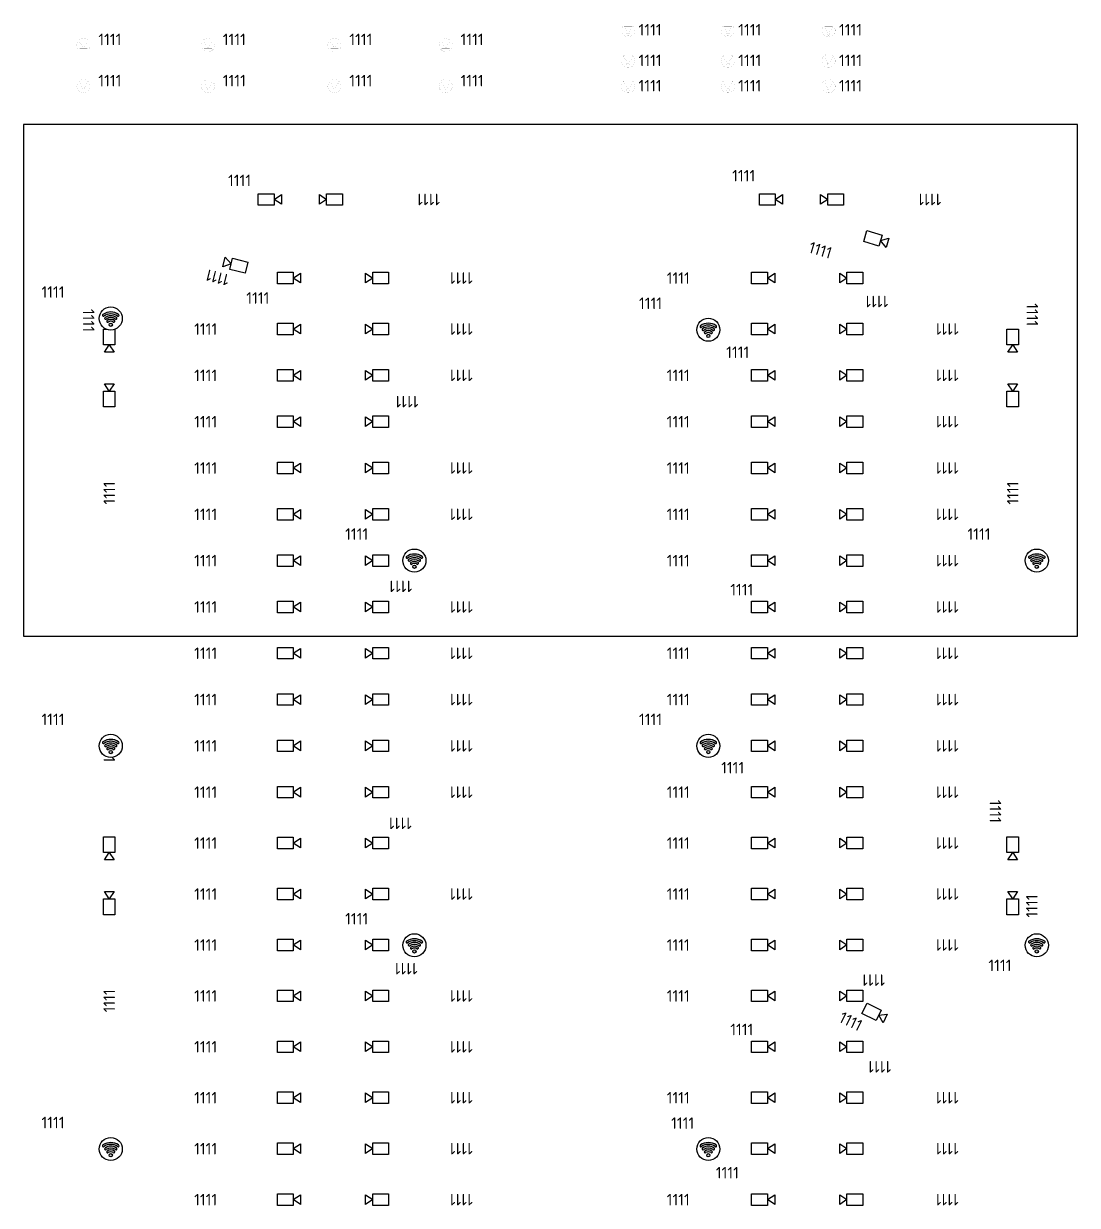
# Model space of a CAD drawing. Header units: millimetres. Extents: x -620 to 492225, y -805 to 106936.
# Drawn here: x 346871 to 392553, y 55738 to 106936 of the extents above; entities that cross this region are included whole.
import ezdxf
from ezdxf.enums import TextEntityAlignment as Align

# ---------------------------------------------------------------- set-up
doc = ezdxf.new("R2010")
doc.units = ezdxf.units.MM
doc.set_wipeout_variables(frame=1)
for name, color, linetype in [('_WB_ATTR', 7, 'Continuous'), ('_WB_CAM_dome_2.8', 82, 'Continuous'), ('_WB_CAM_dome_4.0', 5, 'Continuous'), ('_WB_HIDDEN_ATTR', 7, 'Continuous'), ('_WB_SOCKET', 114, 'Continuous'), ('_WB_WIFI_505', 5, 'Continuous')]:
    doc.layers.add(name, color=color, linetype=linetype)
doc.layers.add('SKK_VEIL', color=7, linetype='Continuous', lineweight=0)
doc.styles.add('WB_ISOCPEUR', font='isocpeur.ttf')

# ---------------------------------------------------------------- blocks, each defined once
blk = doc.blocks.new('camera')
at = {"layer": '_WB_ATTR', "style": 'WB_ISOCPEUR', "flags": 8}
blk.add_attdef('NAME', text='', height=250, dxfattribs=at).set_placement((619, 11), align=Align.MIDDLE_LEFT)
at = {"layer": '_WB_HIDDEN_ATTR', "style": 'WB_ISOCPEUR', "flags": 1}
for tag, p in [('MAC', (0, -671)), ('SERIAL_NUMBER', (0, -1002)), ('ICON', (0, -1333))]:
    blk.add_attdef(tag, text='', height=250, dxfattribs=at).set_placement(p, align=Align.MIDDLE_LEFT)
at = {"color": 255}
blk.add_wipeout([(0, 125), (343, 125), (343, 0), (500, 105), (500, -105), (343, 0), (343, -125), (0, -125)], dxfattribs=at)
blk.add_lwpolyline([(0, 125), (343, 125), (343, -125), (0, -125)], close=True)
blk.add_lwpolyline([(343, 0), (500, 105), (500, -105), (343, 0)])
at = {"layer": '_WB_HIDDEN_ATTR', "style": 'WB_ISOCPEUR', "flags": 1}
blk.add_attdef('IP', text='', height=250, dxfattribs=at).set_placement((0, -340), align=Align.MIDDLE_LEFT)
blk = doc.blocks.new('AP')
at = {"layer": '_WB_ATTR', "style": 'WB_ISOCPEUR', "flags": 8}
blk.add_attdef('NAME', text='', height=250, dxfattribs=at).set_placement((369, 11), align=Align.MIDDLE_LEFT)
at = {"layer": '_WB_HIDDEN_ATTR', "style": 'WB_ISOCPEUR', "flags": 1}
for tag, p in [('MAC', (-250, -753)), ('SERIAL_NUMBER', (-250, -1084)), ('ICON', (-250, -1416))]:
    blk.add_attdef(tag, text='', height=250, dxfattribs=at).set_placement(p, align=Align.MIDDLE_LEFT)
at = {"color": 255}
blk.add_wipeout([(0, 250), (-13, 250), (-22, 249), (-33, 248), (-48, 245), (-57, 243), (-71, 240), (-81, 237), (-94, 232), (-107, 226), (-121, 219), (-135, 210), (-148, 201), (-164, 188), (-172, 181), (-182, 171), (-191, 161), (-198, 152), (-205, 143), (-211, 134), (-218, 122), (-224, 111), (-230, 99), (-234, 88), (-238, 77), (-241, 65), (-244, 54), (-246, 44), (-248, 34), (-249, 18), (-250, 6), (-250, -10), (-249, -25), (-247, -41), (-244, -56), (-239, -73), (-236, -82), (-233, -92), (-226, -107), (-221, -117), (-214, -129), (-206, -142), (-197, -154), (-191, -161), (-186, -168), (-178, -176), (-172, -182), (-165, -188), (-157, -195), (-150, -200), (-143, -205), (-133, -212), (-125, -216), (-114, -223), (-104, -227), (-94, -232), (-84, -235), (-74, -239), (-63, -242), (-54, -244), (-41, -247), (-28, -248), (-14, -250), (0, -250), (16, -249), (34, -248), (51, -245), (62, -242), (78, -237), (91, -233), (108, -226), (120, -219), (130, -213), (140, -207), (151, -199), (161, -191), (173, -181), (173, -181), (187, -166), (198, -153), (198, -153), (207, -141), (211, -134), (217, -124), (223, -114), (223, -114), (228, -103), (232, -92), (238, -78), (241, -66), (244, -57), (246, -43), (248, -34), (249, -23), (250, -8), (250, 6), (249, 17), (248, 30), (247, 38), (247, 38), (246, 45), (244, 55), (242, 64), (239, 74), (236, 83), (232, 92), (226, 106), (220, 118), (212, 133), (204, 144), (199, 151), (191, 161), (186, 167), (176, 178), (165, 188), (154, 197), (146, 203), (138, 208), (127, 216), (110, 225), (96, 231), (87, 234), (81, 237), (66, 241), (59, 243), (48, 245), (38, 247), (32, 248), (21, 249), (12, 250)], dxfattribs=at)
h = blk.add_hatch(color=256)
h.dxf.hatch_style = 1
h.paths.add_polyline_path([(-171, 87, 1), (-147, 53, -0.313169), (147, 53, 1), (171, 87, 0.313169)])
h.paths.add_polyline_path([(101, -13, 1), (125, 22, 0.313169), (-125, 22, 1), (-101, -13, -0.313169)])
h.paths.add_polyline_path([(79, -44, 0.313169), (-79, -44, 1), (-55, -79, -0.313169), (55, -79, 1)])
h.paths.add_polyline_path([(36, -134, 1), (-36, -134, 1)])
for centre, radius in [((0, 0), 250), ((0, -134), 36)]:
    blk.add_circle(centre, radius)
for centre, radius, start, end in [((-159, 70), 21, 124.7778, 304.7778), ((0, -158), 299, 55.2222, 124.7778), ((0, -158), 257, 55.2222, 124.7778), ((-113, 4), 21, 124.7778, 304.7778), ((0, -158), 219, 55.2222, 124.7778), ((0, -158), 177, 55.2222, 124.7778), ((0, -158), 177, 55.2222, 124.7778), ((113, 4), 21, 235.2222, 55.2222), ((159, 70), 21, 235.2222, 55.2222), ((-67, -61), 21, 124.7778, 304.7778), ((0, -158), 139, 55.2222, 124.7778), ((0, -158), 97, 55.2222, 124.7778), ((67, -61), 21, 235.2222, 55.2222)]:
    blk.add_arc(centre, radius, start, end)
at = {"layer": '_WB_HIDDEN_ATTR', "style": 'WB_ISOCPEUR', "flags": 1}
blk.add_attdef('IP', text='', height=250, dxfattribs=at).set_placement((-250, -422), align=Align.MIDDLE_LEFT)
blk = doc.blocks.new('SOCKET_1P')
at = {"layer": '_WB_HIDDEN_ATTR', "style": 'WB_ISOCPEUR', "flags": 1}
for tag, p in [('MAC', (-172, -671)), ('SERIAL_NUMBER', (-172, -1002)), ('ICON', (-172, -1333))]:
    blk.add_attdef(tag, text='', height=250, dxfattribs=at).set_placement(p, align=Align.MIDDLE_LEFT)
at = {"color": 0, "linetype": 'ByBlock'}
blk.add_wipeout([(0, 144), (12, 144), (24, 142), (35, 140), (47, 136), (60, 131), (76, 122), (86, 116), (98, 106), (108, 95), (117, 85), (124, 73), (130, 62), (136, 49), (139, 37), (142, 22), (143, 12), (144, 0), (144, -11), (143, -18), (142, -26), (139, -39), (132, -58), (125, -72), (119, -81), (110, -93), (103, -100), (98, -105), (90, -113), (78, -121), (78, -121), (70, -126), (61, -131), (53, -134), (43, -138), (31, -141), (16, -143), (0, -144), (0, -144), (-21, -142), (-34, -140), (-43, -137), (-57, -132), (-67, -128), (-78, -121), (-91, -112), (-100, -104), (-109, -94), (-115, -87), (-121, -78), (-127, -69), (-131, -60), (-135, -51), (-139, -39), (-141, -29), (-143, -17), (-143, -17), (-144, -8), (-144, 0), (-143, 13), (-142, 22), (-138, 40), (-135, 50), (-132, 57), (-128, 66), (-122, 77), (-122, 77), (-114, 88), (-103, 100), (-94, 109), (-82, 118), (-73, 124), (-63, 129), (-52, 134), (-33, 140), (-19, 143), (-9, 144)], dxfattribs=at).dxf.layer = 'SKK_VEIL'
at = {"color": 0, "linetype": 'ByBlock', "lineweight": -2, "const_width": 1}
blk.add_lwpolyline([(0, 144, -1), (0, -144, -1), (0, 144, 1)], format="xyb", dxfattribs=at)
for points in [[(0, -75), (-86, 75), (86, 75), (0, -75)], [(-86, -75), (86, -75)]]:
    blk.add_lwpolyline(points, dxfattribs=at)
at = {"layer": '_WB_ATTR', "style": 'WB_ISOCPEUR', "flags": 8}
blk.add_attdef('NAME', text='', height=250, dxfattribs=at).set_placement((226, 11), align=Align.MIDDLE_LEFT)
at = {"layer": '_WB_HIDDEN_ATTR', "style": 'WB_ISOCPEUR', "flags": 1}
blk.add_attdef('IP', text='', height=250, dxfattribs=at).set_placement((-172, -340), align=Align.MIDDLE_LEFT)
blk = doc.blocks.new('SOCKET_RJ-45')
at = {"layer": '_WB_HIDDEN_ATTR', "style": 'WB_ISOCPEUR', "flags": 1}
for tag, p in [('MAC', (-343, -1342)), ('SERIAL_NUMBER', (-343, -2004)), ('ICON', (-343, -2667))]:
    blk.add_attdef(tag, text='', height=500, dxfattribs=at).set_placement(p, align=Align.MIDDLE_LEFT)
at = {"color": 0, "linetype": 'ByBlock'}
blk.add_wipeout([(0, 288), (24, 287), (48, 284), (70, 279), (94, 272), (120, 262), (152, 245), (172, 231), (196, 211), (216, 191), (233, 169), (248, 147), (260, 124), (271, 97), (278, 74), (285, 45), (287, 25), (288, 0), (287, -22), (286, -36), (283, -53), (277, -78), (264, -116), (249, -144), (238, -163), (220, -186), (206, -201), (196, -211), (179, -225), (155, -243), (155, -243), (139, -252), (122, -261), (106, -268), (86, -275), (63, -281), (32, -286), (0, -288), (0, -288), (-42, -285), (-68, -280), (-87, -275), (-113, -265), (-134, -255), (-156, -242), (-181, -224), (-199, -208), (-218, -188), (-230, -174), (-242, -156), (-253, -137), (-261, -121), (-270, -101), (-277, -78), (-282, -57), (-286, -33), (-286, -33), (-288, -15), (-288, 0), (-287, 25), (-284, 45), (-277, 80), (-270, 100), (-265, 114), (-256, 132), (-243, 154), (-243, 154), (-229, 175), (-207, 201), (-188, 218), (-164, 236), (-147, 248), (-127, 259), (-105, 268), (-66, 280), (-38, 285), (-18, 287)], dxfattribs=at).dxf.layer = 'SKK_VEIL'
at = {"color": 0, "linetype": 'ByBlock', "lineweight": -2, "const_width": 2}
for points in [[(0, 288, -1), (0, -288, -1), (0, 288, 1)], [(0, -212, 1), (0, -87, 1), (0, -212, 1)]]:
    blk.add_lwpolyline(points, format="xyb", dxfattribs=at)
blk.add_lwpolyline([(0, -150), (-173, 150), (173, 150), (0, -150)], dxfattribs=at)
at = {"layer": '_WB_ATTR', "style": 'WB_ISOCPEUR', "flags": 8}
blk.add_attdef('NAME', text='', height=500, dxfattribs=at).set_placement((452, 22), align=Align.MIDDLE_LEFT)
at = {"layer": '_WB_HIDDEN_ATTR', "style": 'WB_ISOCPEUR', "flags": 1}
blk.add_attdef('IP', text='', height=500, dxfattribs=at).set_placement((-343, -679), align=Align.MIDDLE_LEFT)

msp = doc.modelspace()

# ---------------------------------------------------------------- block references
at = {"layer": '_WB_CAM_dome_2.8', "color": 5}
ref = msp.add_blockref('camera', (357045, 99318), dxfattribs=dict(at, xscale=2, yscale=2, zscale=2))
ref.add_attrib('NAME', '1111', dxfattribs={"layer": '_WB_ATTR', "height": 500, "rotation": 360, "style": 'WB_ISOCPEUR'}).set_placement((355732, 100143), align=Align.MIDDLE_LEFT)
ref = msp.add_blockref('camera', (378771, 99318), dxfattribs=dict(at, xscale=2, yscale=2, zscale=2))
ref.add_attrib('NAME', '1111', dxfattribs={"layer": '_WB_ATTR', "height": 500, "rotation": 360, "style": 'WB_ISOCPEUR'}).set_placement((377587, 100348), align=Align.MIDDLE_LEFT)
ref = msp.add_blockref('camera', (360693, 99318), dxfattribs=dict(at, xscale=2, yscale=2, zscale=2, rotation=179.999999999996))
ref.add_attrib('NAME', '1111', dxfattribs={"layer": '_WB_ATTR', "height": 500, "rotation": 180, "style": 'WB_ISOCPEUR'}).set_placement((364927, 99318), align=Align.MIDDLE_LEFT)
ref = msp.add_blockref('camera', (382419, 99318), dxfattribs=dict(at, xscale=2, yscale=2, zscale=2, rotation=179.999999999996))
ref.add_attrib('NAME', '1111', dxfattribs={"layer": '_WB_ATTR', "height": 500, "rotation": 180, "style": 'WB_ISOCPEUR'}).set_placement((386653, 99318), align=Align.MIDDLE_LEFT)
ref = msp.add_blockref('camera', (383360, 97730), dxfattribs=dict(at, xscale=2, yscale=2, zscale=2, rotation=343.3081582336605))
ref.add_attrib('NAME', '1111', dxfattribs={"layer": '_WB_ATTR', "height": 500, "rotation": 343.3082, "style": 'WB_ISOCPEUR'}).set_placement((380932, 97268), align=Align.MIDDLE_LEFT)
ref = msp.add_blockref('camera', (389751, 93705), dxfattribs=dict(at, xscale=2, yscale=2, zscale=2, rotation=270))
ref.add_attrib('NAME', '1111', dxfattribs={"layer": '_WB_ATTR', "height": 500, "rotation": 270, "style": 'WB_ISOCPEUR'}).set_placement((390602, 94822), align=Align.MIDDLE_LEFT)
ref = msp.add_blockref('camera', (350582, 93705), dxfattribs=dict(at, xscale=2, yscale=2, zscale=2, rotation=270))
ref.add_attrib('NAME', '1111', dxfattribs={"layer": '_WB_ATTR', "height": 500, "rotation": 270, "style": 'WB_ISOCPEUR'}).set_placement((349693, 94576), align=Align.MIDDLE_LEFT)
ref = msp.add_blockref('camera', (350582, 90331), dxfattribs=dict(at, xscale=2, yscale=2, zscale=2, rotation=90))
ref.add_attrib('NAME', '1111', dxfattribs={"layer": '_WB_ATTR', "height": 500, "rotation": 90, "style": 'WB_ISOCPEUR'}).set_placement((350582, 86098), align=Align.MIDDLE_LEFT)
ref = msp.add_blockref('camera', (389751, 90331), dxfattribs=dict(at, xscale=2, yscale=2, zscale=2, rotation=90))
ref.add_attrib('NAME', '1111', dxfattribs={"layer": '_WB_ATTR', "height": 500, "rotation": 90, "style": 'WB_ISOCPEUR'}).set_placement((389751, 86098), align=Align.MIDDLE_LEFT)
ref = msp.add_blockref('camera', (350582, 71705), dxfattribs=dict(at, xscale=2, yscale=2, zscale=2, rotation=270))
ref.add_attrib('NAME', '1111', dxfattribs={"layer": '_WB_ATTR', "height": 500, "rotation": 270, "style": 'WB_ISOCPEUR'}).set_placement((350582, 75939), align=Align.MIDDLE_LEFT)
ref = msp.add_blockref('camera', (389751, 71705), dxfattribs=dict(at, xscale=2, yscale=2, zscale=2, rotation=270))
ref.add_attrib('NAME', '1111', dxfattribs={"layer": '_WB_ATTR', "height": 500, "rotation": 270, "style": 'WB_ISOCPEUR'}).set_placement((389001, 73309), align=Align.MIDDLE_LEFT)
ref = msp.add_blockref('camera', (350582, 68331), dxfattribs=dict(at, xscale=2, yscale=2, zscale=2, rotation=90))
ref.add_attrib('NAME', '1111', dxfattribs={"layer": '_WB_ATTR', "height": 500, "rotation": 90, "style": 'WB_ISOCPEUR'}).set_placement((350582, 64098), align=Align.MIDDLE_LEFT)
ref = msp.add_blockref('camera', (389751, 68331), dxfattribs=dict(at, xscale=2, yscale=2, zscale=2, rotation=90))
ref.add_attrib('NAME', '1111', dxfattribs={"layer": '_WB_ATTR', "height": 500, "rotation": 90, "style": 'WB_ISOCPEUR'}).set_placement((390579, 68206), align=Align.MIDDLE_LEFT)
at = {"layer": '_WB_CAM_dome_4.0', "color": 5}
ref = msp.add_blockref('camera', (357874, 95912), dxfattribs=dict(at, xscale=2, yscale=2, zscale=2))
ref.add_attrib('NAME', '1111', dxfattribs={"layer": '_WB_ATTR', "height": 500, "style": 'WB_ISOCPEUR'}).set_placement((356524, 95050), align=Align.MIDDLE_LEFT)
ref = msp.add_blockref('camera', (362693, 95912), dxfattribs=dict(at, xscale=2, yscale=2, zscale=2, rotation=180))
ref.add_attrib('NAME', '1111', dxfattribs={"layer": '_WB_ATTR', "height": 500, "rotation": 180, "style": 'WB_ISOCPEUR'}).set_placement((366340, 95912), align=Align.MIDDLE_LEFT)
ref = msp.add_blockref('camera', (378430, 95912), dxfattribs=dict(at, xscale=2, yscale=2, zscale=2))
ref.add_attrib('NAME', '1111', dxfattribs={"layer": '_WB_ATTR', "height": 500, "style": 'WB_ISOCPEUR'}).set_placement((374749, 95912), align=Align.MIDDLE_LEFT)
ref = msp.add_blockref('camera', (383248, 95912), dxfattribs=dict(at, xscale=2, yscale=2, zscale=2, rotation=180))
ref.add_attrib('NAME', '1111', dxfattribs={"layer": '_WB_ATTR', "height": 500, "rotation": 180, "style": 'WB_ISOCPEUR'}).set_placement((384357, 94898), align=Align.MIDDLE_LEFT)
ref = msp.add_blockref('camera', (357874, 93705), dxfattribs=dict(at, xscale=2, yscale=2, zscale=2))
ref.add_attrib('NAME', '1111', dxfattribs={"layer": '_WB_ATTR', "height": 500, "style": 'WB_ISOCPEUR'}).set_placement((354261, 93705), align=Align.MIDDLE_LEFT)
ref = msp.add_blockref('camera', (362693, 93705), dxfattribs=dict(at, xscale=2, yscale=2, zscale=2, rotation=180))
ref.add_attrib('NAME', '1111', dxfattribs={"layer": '_WB_ATTR', "height": 500, "rotation": 180, "style": 'WB_ISOCPEUR'}).set_placement((366340, 93705), align=Align.MIDDLE_LEFT)
ref = msp.add_blockref('camera', (378430, 93705), dxfattribs=dict(at, xscale=2, yscale=2, zscale=2))
ref.add_attrib('NAME', '1111', dxfattribs={"layer": '_WB_ATTR', "height": 500, "style": 'WB_ISOCPEUR'}).set_placement((377327, 92700), align=Align.MIDDLE_LEFT)
ref = msp.add_blockref('camera', (383248, 93705), dxfattribs=dict(at, xscale=2, yscale=2, zscale=2, rotation=180))
ref.add_attrib('NAME', '1111', dxfattribs={"layer": '_WB_ATTR', "height": 500, "rotation": 180, "style": 'WB_ISOCPEUR'}).set_placement((387405, 93705), align=Align.MIDDLE_LEFT)
ref = msp.add_blockref('camera', (357874, 91699), dxfattribs=dict(at, xscale=2, yscale=2, zscale=2))
ref.add_attrib('NAME', '1111', dxfattribs={"layer": '_WB_ATTR', "height": 500, "style": 'WB_ISOCPEUR'}).set_placement((354261, 91699), align=Align.MIDDLE_LEFT)
ref = msp.add_blockref('camera', (362693, 91699), dxfattribs=dict(at, xscale=2, yscale=2, zscale=2, rotation=180))
ref.add_attrib('NAME', '1111', dxfattribs={"layer": '_WB_ATTR', "height": 500, "rotation": 180, "style": 'WB_ISOCPEUR'}).set_placement((366340, 91699), align=Align.MIDDLE_LEFT)
ref = msp.add_blockref('camera', (378430, 91699), dxfattribs=dict(at, xscale=2, yscale=2, zscale=2))
ref.add_attrib('NAME', '1111', dxfattribs={"layer": '_WB_ATTR', "height": 500, "style": 'WB_ISOCPEUR'}).set_placement((374749, 91699), align=Align.MIDDLE_LEFT)
ref = msp.add_blockref('camera', (383248, 91699), dxfattribs=dict(at, xscale=2, yscale=2, zscale=2, rotation=180))
ref.add_attrib('NAME', '1111', dxfattribs={"layer": '_WB_ATTR', "height": 500, "rotation": 180, "style": 'WB_ISOCPEUR'}).set_placement((387405, 91699), align=Align.MIDDLE_LEFT)
ref = msp.add_blockref('camera', (362693, 89692), dxfattribs=dict(at, xscale=2, yscale=2, zscale=2, rotation=180))
ref.add_attrib('NAME', '1111', dxfattribs={"layer": '_WB_ATTR', "height": 500, "rotation": 180, "style": 'WB_ISOCPEUR'}).set_placement((363988, 90558), align=Align.MIDDLE_LEFT)
ref = msp.add_blockref('camera', (357874, 89692), dxfattribs=dict(at, xscale=2, yscale=2, zscale=2))
ref.add_attrib('NAME', '1111', dxfattribs={"layer": '_WB_ATTR', "height": 500, "style": 'WB_ISOCPEUR'}).set_placement((354261, 89692), align=Align.MIDDLE_LEFT)
ref = msp.add_blockref('camera', (378430, 89692), dxfattribs=dict(at, xscale=2, yscale=2, zscale=2))
ref.add_attrib('NAME', '1111', dxfattribs={"layer": '_WB_ATTR', "height": 500, "style": 'WB_ISOCPEUR'}).set_placement((374749, 89692), align=Align.MIDDLE_LEFT)
ref = msp.add_blockref('camera', (383248, 89692), dxfattribs=dict(at, xscale=2, yscale=2, zscale=2, rotation=180))
ref.add_attrib('NAME', '1111', dxfattribs={"layer": '_WB_ATTR', "height": 500, "rotation": 180, "style": 'WB_ISOCPEUR'}).set_placement((387405, 89692), align=Align.MIDDLE_LEFT)
ref = msp.add_blockref('camera', (357874, 87686), dxfattribs=dict(at, xscale=2, yscale=2, zscale=2))
ref.add_attrib('NAME', '1111', dxfattribs={"layer": '_WB_ATTR', "height": 500, "style": 'WB_ISOCPEUR'}).set_placement((354261, 87686), align=Align.MIDDLE_LEFT)
ref = msp.add_blockref('camera', (362693, 87686), dxfattribs=dict(at, xscale=2, yscale=2, zscale=2, rotation=180))
ref.add_attrib('NAME', '1111', dxfattribs={"layer": '_WB_ATTR', "height": 500, "rotation": 180, "style": 'WB_ISOCPEUR'}).set_placement((366340, 87686), align=Align.MIDDLE_LEFT)
ref = msp.add_blockref('camera', (378430, 87686), dxfattribs=dict(at, xscale=2, yscale=2, zscale=2))
ref.add_attrib('NAME', '1111', dxfattribs={"layer": '_WB_ATTR', "height": 500, "style": 'WB_ISOCPEUR'}).set_placement((374749, 87686), align=Align.MIDDLE_LEFT)
ref = msp.add_blockref('camera', (383248, 87686), dxfattribs=dict(at, xscale=2, yscale=2, zscale=2, rotation=180))
ref.add_attrib('NAME', '1111', dxfattribs={"layer": '_WB_ATTR', "height": 500, "rotation": 180, "style": 'WB_ISOCPEUR'}).set_placement((387405, 87686), align=Align.MIDDLE_LEFT)
ref = msp.add_blockref('camera', (357874, 85679), dxfattribs=dict(at, xscale=2, yscale=2, zscale=2))
ref.add_attrib('NAME', '1111', dxfattribs={"layer": '_WB_ATTR', "height": 500, "style": 'WB_ISOCPEUR'}).set_placement((354261, 85679), align=Align.MIDDLE_LEFT)
ref = msp.add_blockref('camera', (362693, 85679), dxfattribs=dict(at, xscale=2, yscale=2, zscale=2, rotation=180))
ref.add_attrib('NAME', '1111', dxfattribs={"layer": '_WB_ATTR', "height": 500, "rotation": 180, "style": 'WB_ISOCPEUR'}).set_placement((366340, 85679), align=Align.MIDDLE_LEFT)
ref = msp.add_blockref('camera', (378430, 85679), dxfattribs=dict(at, xscale=2, yscale=2, zscale=2))
ref.add_attrib('NAME', '1111', dxfattribs={"layer": '_WB_ATTR', "height": 500, "style": 'WB_ISOCPEUR'}).set_placement((374749, 85679), align=Align.MIDDLE_LEFT)
ref = msp.add_blockref('camera', (383248, 85679), dxfattribs=dict(at, xscale=2, yscale=2, zscale=2, rotation=180))
ref.add_attrib('NAME', '1111', dxfattribs={"layer": '_WB_ATTR', "height": 500, "rotation": 180, "style": 'WB_ISOCPEUR'}).set_placement((387405, 85679), align=Align.MIDDLE_LEFT)
ref = msp.add_blockref('camera', (357874, 83673), dxfattribs=dict(at, xscale=2, yscale=2, zscale=2))
ref.add_attrib('NAME', '1111', dxfattribs={"layer": '_WB_ATTR', "height": 500, "style": 'WB_ISOCPEUR'}).set_placement((354261, 83673), align=Align.MIDDLE_LEFT)
ref = msp.add_blockref('camera', (362693, 83673), dxfattribs=dict(at, xscale=2, yscale=2, zscale=2, rotation=180))
ref.add_attrib('NAME', '1111', dxfattribs={"layer": '_WB_ATTR', "height": 500, "rotation": 180, "style": 'WB_ISOCPEUR'}).set_placement((363716, 82557), align=Align.MIDDLE_LEFT)
ref = msp.add_blockref('camera', (378430, 83673), dxfattribs=dict(at, xscale=2, yscale=2, zscale=2))
ref.add_attrib('NAME', '1111', dxfattribs={"layer": '_WB_ATTR', "height": 500, "style": 'WB_ISOCPEUR'}).set_placement((374749, 83673), align=Align.MIDDLE_LEFT)
ref = msp.add_blockref('camera', (383248, 83673), dxfattribs=dict(at, xscale=2, yscale=2, zscale=2, rotation=180))
ref.add_attrib('NAME', '1111', dxfattribs={"layer": '_WB_ATTR', "height": 500, "rotation": 180, "style": 'WB_ISOCPEUR'}).set_placement((387405, 83673), align=Align.MIDDLE_LEFT)
ref = msp.add_blockref('camera', (378430, 81666), dxfattribs=dict(at, xscale=2, yscale=2, zscale=2))
ref.add_attrib('NAME', '1111', dxfattribs={"layer": '_WB_ATTR', "height": 500, "style": 'WB_ISOCPEUR'}).set_placement((377504, 82416), align=Align.MIDDLE_LEFT)
ref = msp.add_blockref('camera', (357874, 81666), dxfattribs=dict(at, xscale=2, yscale=2, zscale=2))
ref.add_attrib('NAME', '1111', dxfattribs={"layer": '_WB_ATTR', "height": 500, "style": 'WB_ISOCPEUR'}).set_placement((354261, 81666), align=Align.MIDDLE_LEFT)
ref = msp.add_blockref('camera', (362693, 81666), dxfattribs=dict(at, xscale=2, yscale=2, zscale=2, rotation=180))
ref.add_attrib('NAME', '1111', dxfattribs={"layer": '_WB_ATTR', "height": 500, "rotation": 180, "style": 'WB_ISOCPEUR'}).set_placement((366340, 81666), align=Align.MIDDLE_LEFT)
ref = msp.add_blockref('camera', (383248, 81666), dxfattribs=dict(at, xscale=2, yscale=2, zscale=2, rotation=180))
ref.add_attrib('NAME', '1111', dxfattribs={"layer": '_WB_ATTR', "height": 500, "rotation": 180, "style": 'WB_ISOCPEUR'}).set_placement((387405, 81666), align=Align.MIDDLE_LEFT)
ref = msp.add_blockref('camera', (357874, 79660), dxfattribs=dict(at, xscale=2, yscale=2, zscale=2))
ref.add_attrib('NAME', '1111', dxfattribs={"layer": '_WB_ATTR', "height": 500, "style": 'WB_ISOCPEUR'}).set_placement((354261, 79660), align=Align.MIDDLE_LEFT)
ref = msp.add_blockref('camera', (362693, 79660), dxfattribs=dict(at, xscale=2, yscale=2, zscale=2, rotation=180))
ref.add_attrib('NAME', '1111', dxfattribs={"layer": '_WB_ATTR', "height": 500, "rotation": 180, "style": 'WB_ISOCPEUR'}).set_placement((366340, 79660), align=Align.MIDDLE_LEFT)
ref = msp.add_blockref('camera', (378430, 79660), dxfattribs=dict(at, xscale=2, yscale=2, zscale=2))
ref.add_attrib('NAME', '1111', dxfattribs={"layer": '_WB_ATTR', "height": 500, "style": 'WB_ISOCPEUR'}).set_placement((374749, 79660), align=Align.MIDDLE_LEFT)
ref = msp.add_blockref('camera', (383248, 79660), dxfattribs=dict(at, xscale=2, yscale=2, zscale=2, rotation=180))
ref.add_attrib('NAME', '1111', dxfattribs={"layer": '_WB_ATTR', "height": 500, "rotation": 180, "style": 'WB_ISOCPEUR'}).set_placement((387405, 79660), align=Align.MIDDLE_LEFT)
ref = msp.add_blockref('camera', (357874, 77653), dxfattribs=dict(at, xscale=2, yscale=2, zscale=2))
ref.add_attrib('NAME', '1111', dxfattribs={"layer": '_WB_ATTR', "height": 500, "style": 'WB_ISOCPEUR'}).set_placement((354261, 77653), align=Align.MIDDLE_LEFT)
ref = msp.add_blockref('camera', (362693, 77653), dxfattribs=dict(at, xscale=2, yscale=2, zscale=2, rotation=180))
ref.add_attrib('NAME', '1111', dxfattribs={"layer": '_WB_ATTR', "height": 500, "rotation": 180, "style": 'WB_ISOCPEUR'}).set_placement((366340, 77653), align=Align.MIDDLE_LEFT)
ref = msp.add_blockref('camera', (378430, 77653), dxfattribs=dict(at, xscale=2, yscale=2, zscale=2))
ref.add_attrib('NAME', '1111', dxfattribs={"layer": '_WB_ATTR', "height": 500, "style": 'WB_ISOCPEUR'}).set_placement((374749, 77653), align=Align.MIDDLE_LEFT)
ref = msp.add_blockref('camera', (383248, 77653), dxfattribs=dict(at, xscale=2, yscale=2, zscale=2, rotation=180))
ref.add_attrib('NAME', '1111', dxfattribs={"layer": '_WB_ATTR', "height": 500, "rotation": 180, "style": 'WB_ISOCPEUR'}).set_placement((387405, 77653), align=Align.MIDDLE_LEFT)
ref = msp.add_blockref('camera', (357874, 75647), dxfattribs=dict(at, xscale=2, yscale=2, zscale=2))
ref.add_attrib('NAME', '1111', dxfattribs={"layer": '_WB_ATTR', "height": 500, "style": 'WB_ISOCPEUR'}).set_placement((354261, 75647), align=Align.MIDDLE_LEFT)
ref = msp.add_blockref('camera', (362693, 75647), dxfattribs=dict(at, xscale=2, yscale=2, zscale=2, rotation=180))
ref.add_attrib('NAME', '1111', dxfattribs={"layer": '_WB_ATTR', "height": 500, "rotation": 180, "style": 'WB_ISOCPEUR'}).set_placement((366340, 75647), align=Align.MIDDLE_LEFT)
ref = msp.add_blockref('camera', (378430, 75647), dxfattribs=dict(at, xscale=2, yscale=2, zscale=2))
ref.add_attrib('NAME', '1111', dxfattribs={"layer": '_WB_ATTR', "height": 500, "style": 'WB_ISOCPEUR'}).set_placement((377108, 74702), align=Align.MIDDLE_LEFT)
ref = msp.add_blockref('camera', (383248, 75647), dxfattribs=dict(at, xscale=2, yscale=2, zscale=2, rotation=180))
ref.add_attrib('NAME', '1111', dxfattribs={"layer": '_WB_ATTR', "height": 500, "rotation": 180, "style": 'WB_ISOCPEUR'}).set_placement((387405, 75647), align=Align.MIDDLE_LEFT)
ref = msp.add_blockref('camera', (357874, 73640), dxfattribs=dict(at, xscale=2, yscale=2, zscale=2))
ref.add_attrib('NAME', '1111', dxfattribs={"layer": '_WB_ATTR', "height": 500, "style": 'WB_ISOCPEUR'}).set_placement((354261, 73640), align=Align.MIDDLE_LEFT)
ref = msp.add_blockref('camera', (362693, 73640), dxfattribs=dict(at, xscale=2, yscale=2, zscale=2, rotation=180))
ref.add_attrib('NAME', '1111', dxfattribs={"layer": '_WB_ATTR', "height": 500, "rotation": 180, "style": 'WB_ISOCPEUR'}).set_placement((366340, 73640), align=Align.MIDDLE_LEFT)
ref = msp.add_blockref('camera', (378430, 73640), dxfattribs=dict(at, xscale=2, yscale=2, zscale=2))
ref.add_attrib('NAME', '1111', dxfattribs={"layer": '_WB_ATTR', "height": 500, "style": 'WB_ISOCPEUR'}).set_placement((374749, 73640), align=Align.MIDDLE_LEFT)
ref = msp.add_blockref('camera', (383248, 73640), dxfattribs=dict(at, xscale=2, yscale=2, zscale=2, rotation=180))
ref.add_attrib('NAME', '1111', dxfattribs={"layer": '_WB_ATTR', "height": 500, "rotation": 180, "style": 'WB_ISOCPEUR'}).set_placement((387405, 73640), align=Align.MIDDLE_LEFT)
ref = msp.add_blockref('camera', (362693, 71434), dxfattribs=dict(at, xscale=2, yscale=2, zscale=2, rotation=180))
ref.add_attrib('NAME', '1111', dxfattribs={"layer": '_WB_ATTR', "height": 500, "rotation": 180, "style": 'WB_ISOCPEUR'}).set_placement((363696, 72290), align=Align.MIDDLE_LEFT)
ref = msp.add_blockref('camera', (357874, 71434), dxfattribs=dict(at, xscale=2, yscale=2, zscale=2))
ref.add_attrib('NAME', '1111', dxfattribs={"layer": '_WB_ATTR', "height": 500, "style": 'WB_ISOCPEUR'}).set_placement((354261, 71434), align=Align.MIDDLE_LEFT)
ref = msp.add_blockref('camera', (378430, 71434), dxfattribs=dict(at, xscale=2, yscale=2, zscale=2))
ref.add_attrib('NAME', '1111', dxfattribs={"layer": '_WB_ATTR', "height": 500, "style": 'WB_ISOCPEUR'}).set_placement((374749, 71434), align=Align.MIDDLE_LEFT)
ref = msp.add_blockref('camera', (383248, 71434), dxfattribs=dict(at, xscale=2, yscale=2, zscale=2, rotation=180))
ref.add_attrib('NAME', '1111', dxfattribs={"layer": '_WB_ATTR', "height": 500, "rotation": 180, "style": 'WB_ISOCPEUR'}).set_placement((387405, 71434), align=Align.MIDDLE_LEFT)
ref = msp.add_blockref('camera', (357874, 69227), dxfattribs=dict(at, xscale=2, yscale=2, zscale=2))
ref.add_attrib('NAME', '1111', dxfattribs={"layer": '_WB_ATTR', "height": 500, "style": 'WB_ISOCPEUR'}).set_placement((354261, 69227), align=Align.MIDDLE_LEFT)
ref = msp.add_blockref('camera', (362693, 69227), dxfattribs=dict(at, xscale=2, yscale=2, zscale=2, rotation=180))
ref.add_attrib('NAME', '1111', dxfattribs={"layer": '_WB_ATTR', "height": 500, "rotation": 180, "style": 'WB_ISOCPEUR'}).set_placement((366340, 69227), align=Align.MIDDLE_LEFT)
ref = msp.add_blockref('camera', (378430, 69227), dxfattribs=dict(at, xscale=2, yscale=2, zscale=2))
ref.add_attrib('NAME', '1111', dxfattribs={"layer": '_WB_ATTR', "height": 500, "style": 'WB_ISOCPEUR'}).set_placement((374749, 69227), align=Align.MIDDLE_LEFT)
ref = msp.add_blockref('camera', (383248, 69227), dxfattribs=dict(at, xscale=2, yscale=2, zscale=2, rotation=180))
ref.add_attrib('NAME', '1111', dxfattribs={"layer": '_WB_ATTR', "height": 500, "rotation": 180, "style": 'WB_ISOCPEUR'}).set_placement((387405, 69227), align=Align.MIDDLE_LEFT)
ref = msp.add_blockref('camera', (357874, 67021), dxfattribs=dict(at, xscale=2, yscale=2, zscale=2))
ref.add_attrib('NAME', '1111', dxfattribs={"layer": '_WB_ATTR', "height": 500, "style": 'WB_ISOCPEUR'}).set_placement((354261, 67021), align=Align.MIDDLE_LEFT)
ref = msp.add_blockref('camera', (362693, 67021), dxfattribs=dict(at, xscale=2, yscale=2, zscale=2, rotation=180))
ref.add_attrib('NAME', '1111', dxfattribs={"layer": '_WB_ATTR', "height": 500, "rotation": 180, "style": 'WB_ISOCPEUR'}).set_placement((363951, 65993), align=Align.MIDDLE_LEFT)
ref = msp.add_blockref('camera', (378430, 67021), dxfattribs=dict(at, xscale=2, yscale=2, zscale=2))
ref.add_attrib('NAME', '1111', dxfattribs={"layer": '_WB_ATTR', "height": 500, "style": 'WB_ISOCPEUR'}).set_placement((374749, 67021), align=Align.MIDDLE_LEFT)
ref = msp.add_blockref('camera', (383248, 67021), dxfattribs=dict(at, xscale=2, yscale=2, zscale=2, rotation=180))
ref.add_attrib('NAME', '1111', dxfattribs={"layer": '_WB_ATTR', "height": 500, "rotation": 180, "style": 'WB_ISOCPEUR'}).set_placement((387405, 67021), align=Align.MIDDLE_LEFT)
ref = msp.add_blockref('camera', (383248, 64814), dxfattribs=dict(at, xscale=2, yscale=2, zscale=2, rotation=180))
ref.add_attrib('NAME', '1111', dxfattribs={"layer": '_WB_ATTR', "height": 500, "rotation": 180, "style": 'WB_ISOCPEUR'}).set_placement((384218, 65498), align=Align.MIDDLE_LEFT)
ref = msp.add_blockref('camera', (357874, 64814), dxfattribs=dict(at, xscale=2, yscale=2, zscale=2))
ref.add_attrib('NAME', '1111', dxfattribs={"layer": '_WB_ATTR', "height": 500, "style": 'WB_ISOCPEUR'}).set_placement((354261, 64814), align=Align.MIDDLE_LEFT)
ref = msp.add_blockref('camera', (362693, 64814), dxfattribs=dict(at, xscale=2, yscale=2, zscale=2, rotation=180))
ref.add_attrib('NAME', '1111', dxfattribs={"layer": '_WB_ATTR', "height": 500, "rotation": 180, "style": 'WB_ISOCPEUR'}).set_placement((366340, 64814), align=Align.MIDDLE_LEFT)
ref = msp.add_blockref('camera', (378430, 64814), dxfattribs=dict(at, xscale=2, yscale=2, zscale=2))
ref.add_attrib('NAME', '1111', dxfattribs={"layer": '_WB_ATTR', "height": 500, "style": 'WB_ISOCPEUR'}).set_placement((374749, 64814), align=Align.MIDDLE_LEFT)
ref = msp.add_blockref('camera', (378430, 62608), dxfattribs=dict(at, xscale=2, yscale=2, zscale=2))
ref.add_attrib('NAME', '1111', dxfattribs={"layer": '_WB_ATTR', "height": 500, "style": 'WB_ISOCPEUR'}).set_placement((377504, 63358), align=Align.MIDDLE_LEFT)
ref = msp.add_blockref('camera', (357874, 62608), dxfattribs=dict(at, xscale=2, yscale=2, zscale=2))
ref.add_attrib('NAME', '1111', dxfattribs={"layer": '_WB_ATTR', "height": 500, "style": 'WB_ISOCPEUR'}).set_placement((354261, 62608), align=Align.MIDDLE_LEFT)
ref = msp.add_blockref('camera', (362693, 62608), dxfattribs=dict(at, xscale=2, yscale=2, zscale=2, rotation=180))
ref.add_attrib('NAME', '1111', dxfattribs={"layer": '_WB_ATTR', "height": 500, "rotation": 180, "style": 'WB_ISOCPEUR'}).set_placement((366340, 62608), align=Align.MIDDLE_LEFT)
ref = msp.add_blockref('camera', (383248, 62608), dxfattribs=dict(at, xscale=2, yscale=2, zscale=2, rotation=180))
ref.add_attrib('NAME', '1111', dxfattribs={"layer": '_WB_ATTR', "height": 500, "rotation": 180, "style": 'WB_ISOCPEUR'}).set_placement((384481, 61740), align=Align.MIDDLE_LEFT)
ref = msp.add_blockref('camera', (357874, 60401), dxfattribs=dict(at, xscale=2, yscale=2, zscale=2))
ref.add_attrib('NAME', '1111', dxfattribs={"layer": '_WB_ATTR', "height": 500, "style": 'WB_ISOCPEUR'}).set_placement((354261, 60401), align=Align.MIDDLE_LEFT)
ref = msp.add_blockref('camera', (362693, 60401), dxfattribs=dict(at, xscale=2, yscale=2, zscale=2, rotation=180))
ref.add_attrib('NAME', '1111', dxfattribs={"layer": '_WB_ATTR', "height": 500, "rotation": 180, "style": 'WB_ISOCPEUR'}).set_placement((366340, 60401), align=Align.MIDDLE_LEFT)
ref = msp.add_blockref('camera', (378430, 60401), dxfattribs=dict(at, xscale=2, yscale=2, zscale=2))
ref.add_attrib('NAME', '1111', dxfattribs={"layer": '_WB_ATTR', "height": 500, "style": 'WB_ISOCPEUR'}).set_placement((374749, 60401), align=Align.MIDDLE_LEFT)
ref = msp.add_blockref('camera', (383248, 60401), dxfattribs=dict(at, xscale=2, yscale=2, zscale=2, rotation=180))
ref.add_attrib('NAME', '1111', dxfattribs={"layer": '_WB_ATTR', "height": 500, "rotation": 180, "style": 'WB_ISOCPEUR'}).set_placement((387405, 60401), align=Align.MIDDLE_LEFT)
ref = msp.add_blockref('camera', (357874, 58195), dxfattribs=dict(at, xscale=2, yscale=2, zscale=2))
ref.add_attrib('NAME', '1111', dxfattribs={"layer": '_WB_ATTR', "height": 500, "style": 'WB_ISOCPEUR'}).set_placement((354261, 58195), align=Align.MIDDLE_LEFT)
ref = msp.add_blockref('camera', (362693, 58195), dxfattribs=dict(at, xscale=2, yscale=2, zscale=2, rotation=180))
ref.add_attrib('NAME', '1111', dxfattribs={"layer": '_WB_ATTR', "height": 500, "rotation": 180, "style": 'WB_ISOCPEUR'}).set_placement((366340, 58195), align=Align.MIDDLE_LEFT)
ref = msp.add_blockref('camera', (378430, 58195), dxfattribs=dict(at, xscale=2, yscale=2, zscale=2))
ref.add_attrib('NAME', '1111', dxfattribs={"layer": '_WB_ATTR', "height": 500, "style": 'WB_ISOCPEUR'}).set_placement((376878, 57152), align=Align.MIDDLE_LEFT)
ref = msp.add_blockref('camera', (383248, 58195), dxfattribs=dict(at, xscale=2, yscale=2, zscale=2, rotation=180))
ref.add_attrib('NAME', '1111', dxfattribs={"layer": '_WB_ATTR', "height": 500, "rotation": 180, "style": 'WB_ISOCPEUR'}).set_placement((387405, 58195), align=Align.MIDDLE_LEFT)
ref = msp.add_blockref('camera', (357874, 55988), dxfattribs=dict(at, xscale=2, yscale=2, zscale=2))
ref.add_attrib('NAME', '1111', dxfattribs={"layer": '_WB_ATTR', "height": 500, "style": 'WB_ISOCPEUR'}).set_placement((354261, 55988), align=Align.MIDDLE_LEFT)
ref = msp.add_blockref('camera', (362693, 55988), dxfattribs=dict(at, xscale=2, yscale=2, zscale=2, rotation=180))
ref.add_attrib('NAME', '1111', dxfattribs={"layer": '_WB_ATTR', "height": 500, "rotation": 180, "style": 'WB_ISOCPEUR'}).set_placement((366340, 55988), align=Align.MIDDLE_LEFT)
ref = msp.add_blockref('camera', (378430, 55988), dxfattribs=dict(at, xscale=2, yscale=2, zscale=2))
ref.add_attrib('NAME', '1111', dxfattribs={"layer": '_WB_ATTR', "height": 500, "style": 'WB_ISOCPEUR'}).set_placement((374749, 55988), align=Align.MIDDLE_LEFT)
ref = msp.add_blockref('camera', (383248, 55988), dxfattribs=dict(at, xscale=2, yscale=2, zscale=2, rotation=180))
ref.add_attrib('NAME', '1111', dxfattribs={"layer": '_WB_ATTR', "height": 500, "rotation": 180, "style": 'WB_ISOCPEUR'}).set_placement((387405, 55988), align=Align.MIDDLE_LEFT)
at = {"layer": '_WB_SOCKET'}
ref = msp.add_blockref('SOCKET_1P', (349466, 106008), dxfattribs=dict(at, xscale=2, yscale=2, zscale=2))
ref.add_attrib('NAME', '1111', dxfattribs={"layer": '_WB_ATTR', "height": 500, "style": 'WB_ISOCPEUR'}).set_placement((350108, 106251), align=Align.MIDDLE_LEFT)
ref = msp.add_blockref('SOCKET_1P', (354861, 106008), dxfattribs=dict(at, xscale=2, yscale=2, zscale=2))
ref.add_attrib('NAME', '1111', dxfattribs={"layer": '_WB_ATTR', "height": 500, "style": 'WB_ISOCPEUR'}).set_placement((355503, 106251), align=Align.MIDDLE_LEFT)
ref = msp.add_blockref('SOCKET_1P', (360347, 106008), dxfattribs=dict(at, xscale=2, yscale=2, zscale=2))
ref.add_attrib('NAME', '1111', dxfattribs={"layer": '_WB_ATTR', "height": 500, "style": 'WB_ISOCPEUR'}).set_placement((360989, 106251), align=Align.MIDDLE_LEFT)
ref = msp.add_blockref('SOCKET_1P', (365170, 106008), dxfattribs=dict(at, xscale=2, yscale=2, zscale=2))
ref.add_attrib('NAME', '1111', dxfattribs={"layer": '_WB_ATTR', "height": 500, "style": 'WB_ISOCPEUR'}).set_placement((365812, 106251), align=Align.MIDDLE_LEFT)
ref = msp.add_blockref('SOCKET_RJ-45', (373079, 106647), dxfattribs=at)
ref.add_attrib('NAME', '1111', dxfattribs={"layer": '_WB_ATTR', "height": 500, "style": 'WB_ISOCPEUR'}).set_placement((373530, 106669), align=Align.MIDDLE_LEFT)
ref = msp.add_blockref('SOCKET_RJ-45', (377399, 106647), dxfattribs=at)
ref.add_attrib('NAME', '1111', dxfattribs={"layer": '_WB_ATTR', "height": 500, "style": 'WB_ISOCPEUR'}).set_placement((377851, 106669), align=Align.MIDDLE_LEFT)
ref = msp.add_blockref('SOCKET_RJ-45', (381765, 106647), dxfattribs=at)
ref.add_attrib('NAME', '1111', dxfattribs={"layer": '_WB_ATTR', "height": 500, "style": 'WB_ISOCPEUR'}).set_placement((382216, 106669), align=Align.MIDDLE_LEFT)
ref = msp.add_blockref('SOCKET_RJ-45', (373079, 105322), dxfattribs=at)
ref.add_attrib('NAME', '1111', dxfattribs={"layer": '_WB_ATTR', "height": 500, "style": 'WB_ISOCPEUR'}).set_placement((373530, 105344), align=Align.MIDDLE_LEFT)
ref = msp.add_blockref('SOCKET_RJ-45', (377399, 105322), dxfattribs=at)
ref.add_attrib('NAME', '1111', dxfattribs={"layer": '_WB_ATTR', "height": 500, "style": 'WB_ISOCPEUR'}).set_placement((377851, 105344), align=Align.MIDDLE_LEFT)
ref = msp.add_blockref('SOCKET_RJ-45', (381765, 105322), dxfattribs=at)
ref.add_attrib('NAME', '1111', dxfattribs={"layer": '_WB_ATTR', "height": 500, "style": 'WB_ISOCPEUR'}).set_placement((382216, 105344), align=Align.MIDDLE_LEFT)
ref = msp.add_blockref('SOCKET_1P', (349466, 104226), dxfattribs=dict(at, xscale=2, yscale=2, zscale=2))
ref.add_attrib('NAME', '1111', dxfattribs={"layer": '_WB_ATTR', "height": 500, "style": 'WB_ISOCPEUR'}).set_placement((350108, 104469), align=Align.MIDDLE_LEFT)
ref = msp.add_blockref('SOCKET_1P', (354861, 104226), dxfattribs=dict(at, xscale=2, yscale=2, zscale=2))
ref.add_attrib('NAME', '1111', dxfattribs={"layer": '_WB_ATTR', "height": 500, "style": 'WB_ISOCPEUR'}).set_placement((355503, 104469), align=Align.MIDDLE_LEFT)
ref = msp.add_blockref('SOCKET_1P', (360347, 104226), dxfattribs=dict(at, xscale=2, yscale=2, zscale=2))
ref.add_attrib('NAME', '1111', dxfattribs={"layer": '_WB_ATTR', "height": 500, "style": 'WB_ISOCPEUR'}).set_placement((360989, 104469), align=Align.MIDDLE_LEFT)
ref = msp.add_blockref('SOCKET_1P', (365170, 104226), dxfattribs=dict(at, xscale=2, yscale=2, zscale=2))
ref.add_attrib('NAME', '1111', dxfattribs={"layer": '_WB_ATTR', "height": 500, "style": 'WB_ISOCPEUR'}).set_placement((365812, 104469), align=Align.MIDDLE_LEFT)
ref = msp.add_blockref('SOCKET_RJ-45', (373079, 104225), dxfattribs=at)
ref.add_attrib('NAME', '1111', dxfattribs={"layer": '_WB_ATTR', "height": 500, "style": 'WB_ISOCPEUR'}).set_placement((373530, 104247), align=Align.MIDDLE_LEFT)
ref = msp.add_blockref('SOCKET_RJ-45', (377399, 104225), dxfattribs=at)
ref.add_attrib('NAME', '1111', dxfattribs={"layer": '_WB_ATTR', "height": 500, "style": 'WB_ISOCPEUR'}).set_placement((377851, 104247), align=Align.MIDDLE_LEFT)
ref = msp.add_blockref('SOCKET_RJ-45', (381765, 104225), dxfattribs=at)
ref.add_attrib('NAME', '1111', dxfattribs={"layer": '_WB_ATTR', "height": 500, "style": 'WB_ISOCPEUR'}).set_placement((382216, 104247), align=Align.MIDDLE_LEFT)
at = {"layer": '_WB_WIFI_505'}
ref = msp.add_blockref('AP', (376554, 93673), dxfattribs=dict(at, xscale=2, yscale=2, zscale=2))
ref.add_attrib('NAME', '1111', dxfattribs={"layer": '_WB_ATTR', "height": 500, "style": 'WB_ISOCPEUR'}).set_placement((373548, 94821), align=Align.MIDDLE_LEFT)
ref = msp.add_blockref('AP', (390794, 83674), dxfattribs=dict(at, xscale=2, yscale=2, zscale=2))
ref.add_attrib('NAME', '1111', dxfattribs={"layer": '_WB_ATTR', "height": 500, "style": 'WB_ISOCPEUR'}).set_placement((387788, 84821), align=Align.MIDDLE_LEFT)
ref = msp.add_blockref('AP', (390794, 67006), dxfattribs=dict(at, xscale=2, yscale=2, zscale=2))
ref.add_attrib('NAME', '1111', dxfattribs={"layer": '_WB_ATTR', "height": 500, "style": 'WB_ISOCPEUR'}).set_placement((388695, 66136), align=Align.MIDDLE_LEFT)
ref = msp.add_blockref('AP', (350649, 58179), dxfattribs=dict(at, xscale=2, yscale=2, zscale=2))
ref.add_attrib('NAME', '1111', dxfattribs={"layer": '_WB_ATTR', "height": 500, "style": 'WB_ISOCPEUR'}).set_placement((347644, 59327), align=Align.MIDDLE_LEFT)

# ---------------------------------------------------------------- next in the draw order: block references
at = {"layer": '_WB_CAM_dome_2.8', "color": 5}
ref = msp.add_blockref('camera', (356530, 96362), dxfattribs=dict(at, xscale=2, yscale=2, zscale=2, rotation=165.6996438763356))
ref.add_attrib('NAME', '1111', dxfattribs={"layer": '_WB_ATTR', "height": 500, "rotation": 165.6996, "style": 'WB_ISOCPEUR'}).set_placement((355760, 95813), align=Align.MIDDLE_LEFT)
ref = msp.add_blockref('camera', (383323, 64276), dxfattribs=dict(at, xscale=1.999999999999999, yscale=1.999999999999999, zscale=1.999999999999999, rotation=333.7864449947061))
ref.add_attrib('NAME', '1111', dxfattribs={"layer": '_WB_ATTR', "height": 500, "rotation": 333.7864, "style": 'WB_ISOCPEUR'}).set_placement((382281, 63932), align=Align.MIDDLE_LEFT)
at = {"layer": '_WB_WIFI_505'}
ref = msp.add_blockref('AP', (350649, 94161), dxfattribs=dict(at, xscale=2, yscale=2, zscale=2))
ref.add_attrib('NAME', '1111', dxfattribs={"layer": '_WB_ATTR', "height": 500, "style": 'WB_ISOCPEUR'}).set_placement((347644, 95309), align=Align.MIDDLE_LEFT)
ref = msp.add_blockref('AP', (363812, 83674), dxfattribs=dict(at, xscale=2, yscale=2, zscale=2))
ref.add_attrib('NAME', '1111', dxfattribs={"layer": '_WB_ATTR', "height": 500, "style": 'WB_ISOCPEUR'}).set_placement((360807, 84821), align=Align.MIDDLE_LEFT)
ref = msp.add_blockref('AP', (350649, 75646), dxfattribs=dict(at, xscale=2, yscale=2, zscale=2))
ref.add_attrib('NAME', '1111', dxfattribs={"layer": '_WB_ATTR', "height": 500, "style": 'WB_ISOCPEUR'}).set_placement((347644, 76794), align=Align.MIDDLE_LEFT)
ref = msp.add_blockref('AP', (376554, 75646), dxfattribs=dict(at, xscale=2, yscale=2, zscale=2))
ref.add_attrib('NAME', '1111', dxfattribs={"layer": '_WB_ATTR', "height": 500, "style": 'WB_ISOCPEUR'}).set_placement((373548, 76794), align=Align.MIDDLE_LEFT)
ref = msp.add_blockref('AP', (363812, 67006), dxfattribs=dict(at, xscale=2, yscale=2, zscale=2))
ref.add_attrib('NAME', '1111', dxfattribs={"layer": '_WB_ATTR', "height": 500, "style": 'WB_ISOCPEUR'}).set_placement((360807, 68154), align=Align.MIDDLE_LEFT)
ref = msp.add_blockref('AP', (376554, 58179), dxfattribs=dict(at, xscale=2, yscale=2, zscale=2))
ref.add_attrib('NAME', '1111', dxfattribs={"layer": '_WB_ATTR', "height": 500, "style": 'WB_ISOCPEUR'}).set_placement((374940, 59301), align=Align.MIDDLE_LEFT)

# ---------------------------------------------------------------- next in the draw order: linework, layer by layer
msp.add_lwpolyline([(346871, 80392), (392553, 80392), (392553, 102567), (346871, 102567)], close=True)

doc.saveas('drawing.dxf')
